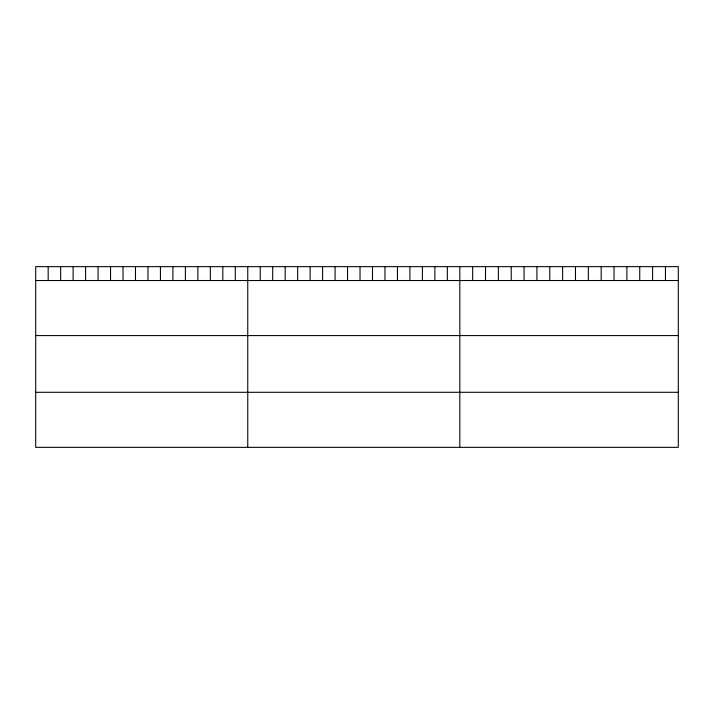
<?xml version="1.0" encoding="UTF-8"?>
<svg xmlns="http://www.w3.org/2000/svg" width="714" height="714" viewBox="0 0 714 714"><rect width="100%" height="100%" fill="white"/><g stroke="black" fill="none" stroke-linecap="round" stroke-linejoin="round"><path stroke-width="1.07" d="M678.3 280.522L678.3 447.357L35.7 447.357L35.7 266.643L678.3 266.643L678.3 280.522L35.7 280.522M35.7 335.58L678.3 335.58M35.7 392.298L678.3 392.298M665.448 266.643L665.448 280.522M652.596 266.643L652.596 280.522M639.744 266.643L639.744 280.522M626.892 266.643L626.892 280.522M614.04 266.643L614.04 280.522M601.188 266.643L601.188 280.522M588.336 266.643L588.336 280.522M575.484 266.643L575.484 280.522M562.632 266.643L562.632 280.522M549.78 266.643L549.78 280.522M536.928 266.643L536.928 280.522M524.076 266.643L524.076 280.522M511.224 266.643L511.224 280.522M498.372 266.643L498.372 280.522M485.52 266.643L485.52 280.522M472.668 266.643L472.668 280.522M459.816 266.643L459.816 447.357M447.339 266.643L447.339 280.522M434.871 266.643L434.871 280.522M422.393 266.643L422.393 280.522M409.916 266.643L409.916 280.522M397.448 266.643L397.448 280.522M384.971 266.643L384.971 280.522M372.494 266.643L372.494 280.522M360.026 266.643L360.026 280.522M347.548 266.643L347.548 280.522M335.08 266.643L335.08 280.522M322.603 266.643L322.603 280.522M310.126 266.643L310.126 280.522M297.658 266.643L297.658 280.522M285.181 266.643L285.181 280.522M272.703 266.643L272.703 280.522M260.235 266.643L260.235 280.522M247.758 266.643L247.758 447.357M235.281 266.643L235.281 280.522M222.813 266.643L222.813 280.522M210.335 266.643L210.335 280.522M197.858 266.643L197.858 280.522M185.39 266.643L185.39 280.522M172.913 266.643L172.913 280.522M160.436 266.643L160.436 280.522M147.968 266.643L147.968 280.522M135.49 266.643L135.49 280.522M123.022 266.643L123.022 280.522M110.545 266.643L110.545 280.522M98.068 266.643L98.068 280.522M85.6 266.643L85.6 280.522M73.123 266.643L73.123 280.522M60.645 266.643L60.645 280.522M48.177 266.643L48.177 280.522"/></g></svg>
